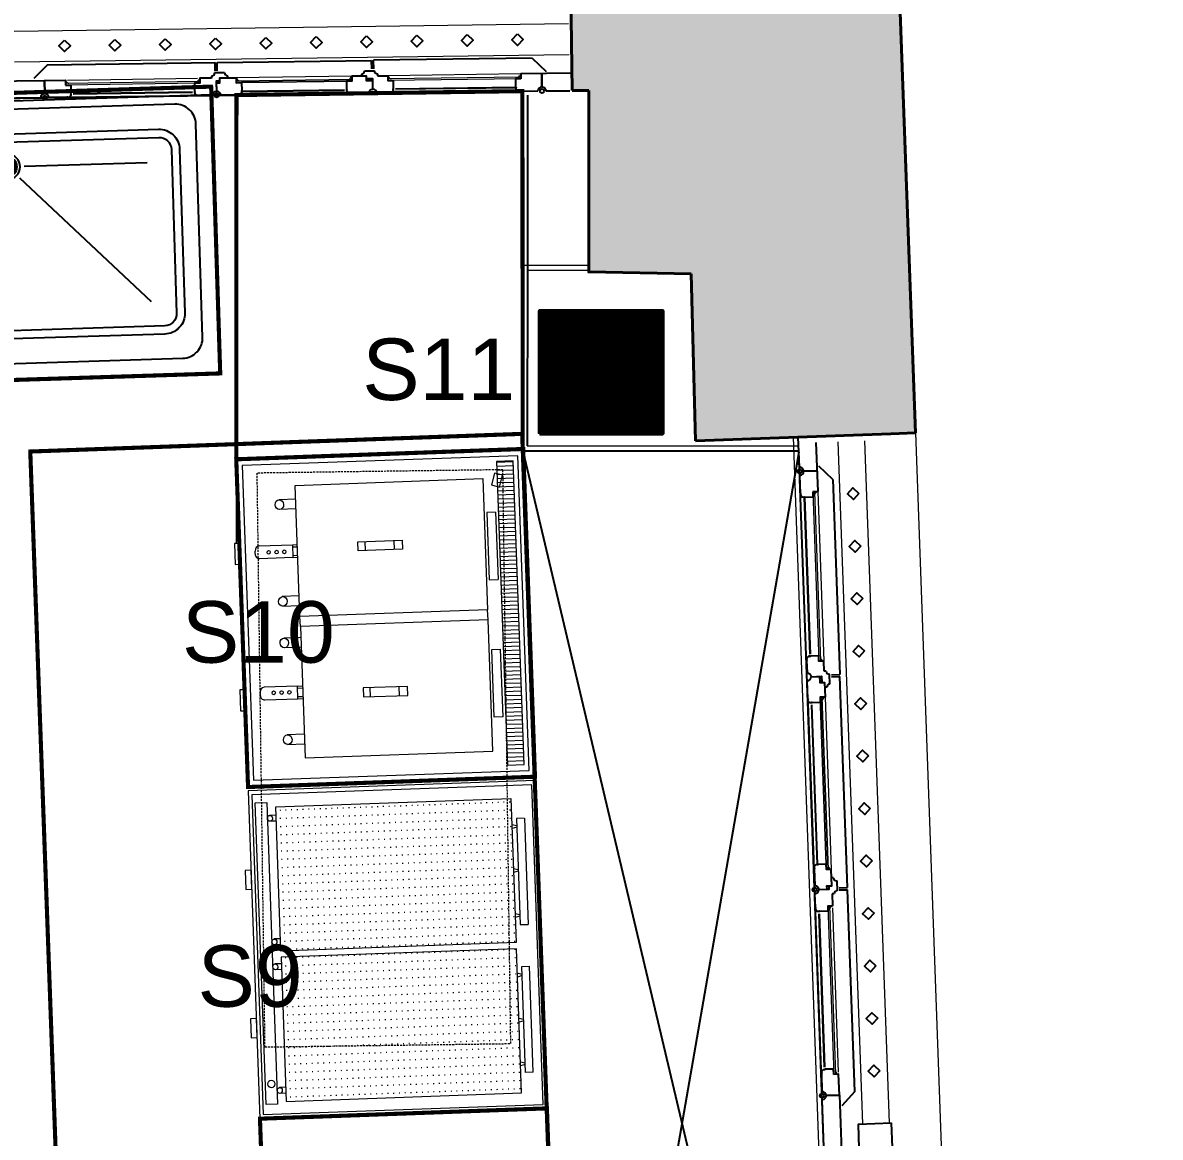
# Model space of a CAD drawing. Header units: millimetres. Extents: x 8884 to 18446, y 10737 to 16556.
# Drawn here: x 11335.2 to 11612.5, y 15874.5 to 16146.4 of the extents above; entities that cross this region are included whole.
import ezdxf

# ---------------------------------------------------------------- set-up
doc = ezdxf.new("R2010")
doc.units = ezdxf.units.MM
doc.linetypes.add('DASHED', pattern=[0.75, 0.5, -0.25])
doc.linetypes.add('DUZ', pattern=[0])
for name, color, linetype, lineweight in [('GYPSUM BOARD (3RDF)', 97, 'Continuous', 20), ('kolon', 212, 'Continuous', 50), ('MARBLE FLOORING (3RDF)', 50, 'Continuous', 9), ('ozgun_duvar', 251, 'DUZ', 9), ('Sel_Davlumbaz', 5, 'DASHED', 9), ('Sel_Tezgah', 7, 'Continuous', 9), ('Tezgah', 7, 'Continuous', 9), ('TRS-DVR-OZGN', 192, 'Continuous', 40), ('TRS-GRN-0.00', 221, 'Continuous', 0), ('TRS-GRN-0.05', 191, 'Continuous', 5), ('TRS-GRN-0.09', 197, 'Continuous', 9), ('TRS-GRN-0.18', 152, 'Continuous', 18), ('TRS-GRN-0.25', 54, 'Continuous', 25), ('TRS_TRM_TASIYICI', 226, 'DUZ', 9), ('Yazı', 5, 'Continuous', 15)]:
    doc.layers.add(name, color=color, linetype=linetype, lineweight=lineweight)
doc.layers.add('MEKANİK_Mimari', color=253, linetype='Continuous')
doc.styles.get("Standard").update_dxf_attribs({"font": 'arial.ttf'})

# ---------------------------------------------------------------- blocks, each defined once
blk = doc.blocks.new('ortadirek')
at = {"layer": 'TRS-GRN-0.25'}
blk.add_lwpolyline([(-2.76, -1.69), (3.24, -1.69), (3.24, -9.69), (-2.76, -9.69)], close=True, dxfattribs=at)
blk = doc.blocks.new('Fritöz80-70')
at = {"layer": 'Tezgah'}
h = blk.add_hatch(dxfattribs=at)
h.set_pattern_fill('ANSI31', color=256, scale=10, angle=45, style=0)
h.set_pattern_definition([(90, (-816.6547, 92.1811), (-1, 2e-16), [])])
h.paths.add_polyline_path([(77.17, 6.58), (3.05, 6.58), (3.05, 2.54), (77.17, 2.54)])
at = {"layer": 'Tezgah', "lineweight": 9}
for p, q in [((0, 70), (0, 0)), ((1.6, 68.6), (1.6, 1.4)), ((78.4, 68.6), (1.6, 68.6)), ((78.4, 1.4), (78.4, 68.6)), ((20.94, 41.09), (20.94, 30.29)), ((23.14, 41.09), (20.94, 41.09)), ((20.94, 39.41), (23.14, 39.41)), ((23.14, 30.29), (23.14, 41.09)), ((56.62, 41.09), (58.82, 41.09)), ((56.62, 30.29), (56.62, 41.09)), ((58.82, 39.41), (56.62, 39.41)), ((58.82, 41.09), (58.82, 30.29)), ((20.94, 32.33), (23.14, 32.33)), ((58.82, 32.33), (56.62, 32.33)), ((20.94, 30.29), (23.14, 30.29)), ((58.82, 30.29), (56.62, 30.29)), ((14.9, 9.42), (31.37, 9.42)), ((14.9, 7.26), (14.9, 9.42)), ((31.37, 9.42), (31.37, 7.26)), ((1.6, 1.4), (78.4, 1.4))]:
    blk.add_line(p, q, dxfattribs=at)
at = {"layer": 'Tezgah'}
for p, q in [((18.64, 71.19), (18.64, 70)), ((23.73, 71.19), (18.64, 71.19)), ((18.64, 70), (23.73, 70)), ((23.73, 70), (23.73, 71.19)), ((54.4, 71.19), (54.4, 70)), ((59.48, 71.19), (54.4, 71.19)), ((54.4, 70), (59.48, 70)), ((59.48, 70), (59.48, 71.19)), ((21.09, 65.17), (21.09, 57.07)), ((22.99, 66.22), (22.29, 66.22)), ((24.19, 57.07), (24.19, 65.17)), ((55.57, 57.07), (55.57, 65.17)), ((56.77, 66.22), (57.47, 66.22)), ((58.67, 65.17), (58.67, 57.07)), ((9.98, 55.85), (9.98, 60.01)), ((12.38, 55.85), (12.38, 60.01)), ((33.62, 55.85), (33.62, 60.01)), ((36.02, 55.85), (36.02, 60.01)), ((43.74, 55.85), (43.74, 60.01)), ((46.14, 55.85), (46.14, 60.01)), ((67.38, 55.85), (67.38, 60.01)), ((69.78, 55.85), (69.78, 60.01)), ((6.64, 55.85), (6.64, 10.07)), ((38.64, 55.85), (6.64, 55.85)), ((21.09, 57.07), (21.09, 55.85)), ((21.09, 57.07), (24.19, 57.07)), ((21.61, 57.07), (21.61, 55.85)), ((23.68, 57.07), (23.68, 55.85)), ((24.19, 57.07), (24.19, 55.85)), ((38.64, 55.85), (41.12, 55.85)), ((38.64, 10.07), (38.64, 55.85)), ((41.12, 55.85), (73.12, 55.85)), ((41.12, 10.07), (41.12, 55.85)), ((55.57, 57.07), (55.57, 55.85)), ((58.67, 57.07), (55.57, 57.07)), ((56.08, 57.07), (56.08, 55.85)), ((58.15, 57.07), (58.15, 55.85)), ((58.67, 57.07), (58.67, 55.85)), ((73.12, 55.85), (73.12, 10.07)), ((6.64, 10.07), (38.64, 10.07)), ((38.64, 10.07), (41.12, 10.07)), ((73.12, 10.07), (41.12, 10.07)), ((64.86, 9.42), (48.39, 9.42)), ((48.39, 9.42), (48.39, 7.26)), ((64.86, 7.26), (64.86, 9.42)), ((3.05, 6.58), (3.05, 2.54)), ((77.17, 6.58), (3.05, 6.58)), ((14.9, 7.26), (31.37, 7.26)), ((64.86, 7.26), (48.39, 7.26)), ((77.17, 2.54), (77.17, 6.58)), ((3.05, 2.54), (77.17, 2.54))]:
    blk.add_line(p, q, dxfattribs=at)
at = {"layer": 'Tezgah', "lineweight": 9, "const_width": 1}
blk.add_lwpolyline([(0, 0), (80, 0), (80, 70), (0, 70)], close=True, dxfattribs=at)
at = {"layer": 'Tezgah'}
for centre, major_axis, start_param, end_param in [((22.29, 65.17), (1.2, 0), 1.570796, 3.141593), ((22.99, 65.17), (-1.2, 0), 3.141593, 4.712389), ((56.77, 65.17), (1.2, 0), 1.570796, 3.141593), ((57.47, 65.17), (-1.2, 0), 3.141593, 4.712389), ((11.18, 59.9), (-1.19, 0), 3.141593, 9.424778), ((22.73, 59.1), (-0.463, 0), 3.141593, 9.424778), ((34.82, 59.9), (-1.19, 0), 3.141593, 9.424778), ((44.94, 59.9), (-1.19, 0), 3.141593, 9.424778), ((57.03, 59.1), (-0.463, 0), 3.141593, 9.424778), ((68.58, 59.9), (-1.19, 0), 3.141593, 9.424778)]:
    blk.add_ellipse(centre, major_axis=major_axis, ratio=0.875, start_param=start_param, end_param=end_param, dxfattribs=at)
for centre in [(22.73, 62.92), (22.73, 60.99), (57.03, 62.92), (57.03, 60.99)]:
    blk.add_ellipse(centre, major_axis=(0.463, 0), ratio=0.875, dxfattribs=at)
blk = doc.blocks.new('LavsonGrill')
at = {"layer": 'Tezgah', "linetype": 'Continuous'}
h = blk.add_hatch(dxfattribs=at)
h.set_pattern_fill('ACAD_ISO07W100', color=256, scale=0.5, angle=90, style=0)
h.set_pattern_definition([(90, (-3307.0673, -1140.5665), (-2.5, 2e-16), [0.25, -1.5])])
h.paths.add_polyline_path([(48.98, 90.63), (4.98, 90.63), (4.98, 8.63), (48.98, 8.63)])
h.paths.add_polyline_path([(50.84, 8.63), (94.84, 8.63), (94.84, 90.63), (50.84, 90.63)])
at = {"layer": 'Tezgah'}
for p, q in [((7.49, 90.63), (7.49, 92.85)), ((9.29, 90.63), (9.29, 92.85)), ((45.21, 90.63), (45.21, 92.85)), ((47.01, 90.63), (47.01, 92.85)), ((52.81, 90.63), (52.81, 92.85)), ((54.61, 90.63), (54.61, 92.85)), ((90.53, 90.63), (90.53, 92.85)), ((92.33, 90.63), (92.33, 92.85)), ((11.18, 6.99), (43.53, 6.99)), ((11.18, 4.29), (11.18, 6.99)), ((13.58, 6.99), (13.21, 8.63)), ((13.98, 6.99), (14.35, 8.63)), ((26.96, 6.99), (26.59, 8.63)), ((27.35, 6.99), (27.72, 8.63)), ((40.73, 6.99), (40.36, 8.63)), ((41.12, 6.99), (41.49, 8.63)), ((43.53, 6.99), (43.53, 4.19)), ((88.64, 6.99), (56.29, 6.99)), ((56.29, 6.99), (56.29, 4.19)), ((58.88, 6.99), (58.51, 8.63)), ((59.27, 6.99), (59.64, 8.63)), ((72.65, 6.99), (72.28, 8.63)), ((73.04, 6.99), (73.41, 8.63)), ((86.02, 6.99), (85.65, 8.63)), ((86.42, 6.99), (86.79, 8.63)), ((88.64, 4.29), (88.64, 6.99)), ((11.18, 4.29), (43.53, 4.29)), ((88.64, 4.19), (56.29, 4.19))]:
    blk.add_line(p, q, dxfattribs=at)
for points in [[(24.76, 100), (30.58, 100), (30.58, 102.08), (24.76, 102.08)], [(70.02, 100), (75.83, 100), (75.83, 102.08), (70.02, 102.08)], [(0, 0), (100, 0), (100, 100), (0, 100)], [(1.2, 1.2), (98.8, 1.2), (98.8, 98.8), (1.2, 98.8)], [(4.98, 8.63), (48.98, 8.63), (48.98, 90.63), (4.98, 90.63)], [(94.84, 8.63), (50.84, 8.63), (50.84, 90.63), (94.84, 90.63)]]:
    blk.add_lwpolyline(points, close=True, dxfattribs=at)
at = {"layer": 'Tezgah', "linetype": 'Continuous'}
blk.add_lwpolyline([(4.26, 97.69), (96.32, 97.69), (96.32, 93.67), (4.26, 93.67)], close=True, dxfattribs=at)
at = {"layer": 'Tezgah'}
for centre, radius in [((8.39, 92.76), 0.889), ((10.45, 95.59), 1.19), ((46.11, 92.76), 0.889), ((53.71, 92.76), 0.889), ((91.43, 92.76), 0.889)]:
    blk.add_circle(centre, radius, dxfattribs=at)
blk = doc.blocks.new('SDFSDFSDF')
h = blk.add_hatch()
h.set_pattern_fill('NET3', scale=0.3, style=0)
h.paths.add_polyline_path([(1571.32, 2188.7, 1), (1575.32, 2188.7, 1)])
h.paths.add_polyline_path([(1573.87, 2188.7, -1), (1572.76, 2188.7, -1)], flags=16)
h.paths.add_polyline_path([(1573.62, 2188.7, 1), (1573.01, 2188.7, 1)], flags=0)
at = {"color": 7}
for points in [[(1536.32, 2146.7), (1576.32, 2146.7, 0.414214), (1581.32, 2151.7), (1581.32, 2191.7, 0.414214), (1576.32, 2196.7), (1536.32, 2196.7, 0.414214), (1531.32, 2191.7), (1531.32, 2151.7, 0.414214)], [(1536.32, 2148.7), (1576.32, 2148.7, 0.414214), (1579.32, 2151.7), (1579.32, 2191.7, 0.414214), (1576.32, 2194.7), (1536.32, 2194.7, 0.414214), (1533.32, 2191.7), (1533.32, 2151.7, 0.414214)]]:
    blk.add_lwpolyline(points, format="xyb", close=True, dxfattribs=at)
for points in [[(1569.32, 2188.7), (1539.32, 2188.7)], [(1539.32, 2154.7), (1570.49, 2185.87)], [(1573.32, 2184.7), (1573.32, 2154.7)]]:
    blk.add_lwpolyline(points, dxfattribs=at)
for radius in [3, 2.28, 2, 0.553, 0.304]:
    blk.add_circle((1573.32, 2188.7), radius, dxfattribs=at)
blk = doc.blocks.new('fe')
at = {"color": 7}
blk.add_lwpolyline([(2980.28, 3741.71), (2980.28, 3739.71), (2860.28, 3739.71), (2860.28, 3741.71)], dxfattribs=at)
blk.add_lwpolyline([(2869.28, 3675.71), (2971.28, 3675.71, 0.414214), (2976.28, 3680.71), (2976.28, 3732.71, 0.414214), (2971.28, 3737.71), (2869.28, 3737.71, 0.414214), (2864.28, 3732.71), (2864.28, 3680.71, 0.414214)], format="xyb", close=True, dxfattribs=at)
at = {"layer": 'Sel_Tezgah', "const_width": 1}
blk.add_lwpolyline([(2860.28, 3671.71), (2980.28, 3671.71), (2980.28, 3741.71), (2860.28, 3741.71)], close=True, dxfattribs=at)
at = {"color": 7, "xscale": -1}
blk.add_blockref('SDFSDFSDF', (4503.44, 1535.02), dxfattribs=at)

msp = doc.modelspace()

# ---------------------------------------------------------------- hatches: boundary and pattern name
at = {"layer": 'ozgun_duvar'}
h = msp.add_hatch(dxfattribs=at)
h.set_pattern_fill('DOTS', color=256, scale=0.4, style=0)
h.set_pattern_definition([(0, (19999.1183, 8091.67544), (0.3175, 0.635), [0, -0.635])])
h.paths.add_polyline_path([(9815.38, 16090.03), (9815.38, 16108.14), (9818.02, 16108.17), (9817.79, 16131.73), (9812.79, 16131.66), (9812.72, 16136.66), (9796.73, 16136.44), (9796.75, 16134.44), (9748.76, 16133.79), (9748.73, 16135.79), (9732.73, 16135.57), (9733.35, 16110.58), (9723.98, 16110.47), (9724.85, 16031.98), (9729.85, 16032.03), (9729.93, 16027.03), (9795.41, 16027.88), (9795.08, 16053.48), (9795.1, 16053.48), (9795.11, 16072.85), (9815.38, 16072.83)])
h.paths.add_polyline_path([(10108.61, 16074.02), (10107.72, 16138.68), (10103.22, 16138.62), (10103.2, 16140.62), (10087.2, 16140.4), (10087.23, 16138.4), (10043.73, 16137.81), (10043.7, 16139.81), (10027.7, 16139.59), (10027.78, 16134.09), (10022.78, 16134.02), (10023.61, 16072.86)])
h.paths.add_polyline_path([(10470.07, 16115.95), (10470.04, 16115.95), (10469.8, 16137.61), (10469.77, 16137.61), (10469.69, 16143.61), (10383.7, 16142.44), (10384.06, 16115.78), (10382.5, 16078.75), (10470.56, 16079.95)])
h.paths.add_polyline_path([(10831.52, 16084.87), (10830.66, 16148.53), (10746.16, 16147.38), (10746.54, 16119.72), (10747.28, 16083.72)])
h.paths.add_polyline_path([(11192.51, 16088.59), (11191.62, 16153.45), (11107.63, 16152.3), (11108.52, 16087.45)])
h.paths.add_polyline_path([(11499.17, 16044.4), (11552.84, 16046.4), (11548.78, 16158.32), (11468.79, 16157.23), (11469.2, 16129.92), (11473.14, 16129.88), (11473.18, 16085.64), (11498.17, 16085.18)])
h.paths.add_polyline_path([(11578.65, 15341.95), (11509.81, 15339.48), (11510.15, 15329.48), (11481.67, 15298.84), (11506.48, 15272.86), (11526.6, 15295), (11594.59, 15293.84), (11594.45, 15285.55), (11611.45, 15285.26), (11612.5, 15332.93), (11578.47, 15333.5)])
h.paths.add_polyline_path([(11500.16, 15619.23), (11568.11, 15621.68), (11565.02, 15707.62), (11536.47, 15706.74), (11536.66, 15698.44), (11505.12, 15697.24), (11505.66, 15681.25), (11483.68, 15681.25), (11485.52, 15630.28), (11499.68, 15630.52)])
at = {"layer": 'TRS_TRM_TASIYICI'}
h = msp.add_hatch(dxfattribs=at)
h.set_pattern_fill('ANSI31', color=256, angle=0.6098)
h.set_pattern_definition([(45.60976326, (-107582.12601, -11156.49029), (-0.08932398658, 0.08744269793), [])])
h.paths.add_polyline_path([(11461.18, 16046.19), (11491.18, 16046.19), (11491.18, 16076.19), (11461.18, 16076.19)])
h = msp.add_hatch(dxfattribs=at)
h.set_pattern_fill('ANSI31', color=256, angle=0.6098)
h.set_pattern_definition([(45.60976326, (-107582.08845, -11156.5024), (-0.08932398658, 0.08744269793), [])])
h.paths.add_polyline_path([(11461.22, 16046.18), (11491.22, 16046.18), (11491.22, 16076.18), (11461.22, 16076.18)])

# ---------------------------------------------------------------- linework, layer by layer
at = {"layer": 'GYPSUM BOARD (3RDF)'}
for points in [[(11473.18, 16087.23), (11456.96, 16087.23), (11456.93, 16041.93), (11524.38, 16041.93)], [(11473.18, 16085.98), (11458.21, 16085.98), (11458.18, 16043.18), (11524.34, 16043.18)]]:
    msp.add_lwpolyline(points, dxfattribs=at)
at = {"layer": 'kolon', "elevation": -33.18}
msp.add_lwpolyline([(11461.18, 16046.19), (11491.18, 16046.19), (11491.18, 16076.19), (11461.18, 16076.19)], close=True, dxfattribs=at)
at = {"layer": 'kolon'}
msp.add_lwpolyline([(11461.22, 16046.18), (11491.22, 16046.18), (11491.22, 16076.18), (11461.22, 16076.18)], close=True, dxfattribs=at)
at = {"layer": 'MARBLE FLOORING (3RDF)'}
msp.add_line((11522.97, 16045.3, -33.18), (11534.94, 15712.32, -33.18), dxfattribs=at)
at = {"layer": 'MEKANİK_Mimari'}
for p, q in [((11196, 16126.15), (11456.99, 16129.75)), ((11456.99, 16129.75), (11456.96, 16087.23)), ((11458.24, 16128.79), (11458.21, 16085.98)), ((11458.21, 16085.98), (11458.18, 16043.18)), ((11456.94, 16059.75), (11456.99, 16059.75)), ((11536.42, 15706.7), (11457.2, 16041.93, -33.18)), ((11524.39, 16041.67, -33.18), (11466.12, 15707.24))]:
    msp.add_line(p, q, dxfattribs=at)
at = {"layer": 'MEKANİK_Mimari', "elevation": -33.18}
msp.add_lwpolyline([(11469.09, 15711.36), (11466.09, 15707.25), (11536.42, 15706.7), (11524.38, 16041.93), (11457.2, 16041.93)], close=True, dxfattribs=at)
at = {"layer": 'Sel_Davlumbaz', "const_width": 1, "elevation": -33.18}
msp.add_lwpolyline([(11337.01, 16041.83), (11349.16, 15707.05), (11469.09, 15711.36), (11456.94, 16046.14)], close=True, dxfattribs=at)
at = {"layer": 'Sel_Tezgah'}
msp.add_line((11387.28, 16128.79, -33.18), (11387.21, 16019.41, -33.18), dxfattribs=at)
at = {"layer": 'Sel_Tezgah', "const_width": 1, "elevation": -33.18}
msp.add_lwpolyline([(11387.23, 16039.94), (11457.07, 16042.45), (11456.99, 16129.75), (11387.28, 16128.79), (11387.23, 16039.94)], dxfattribs=at)
at = {"layer": 'Tezgah', "linetype": 'DASHED', "elevation": -33.18}
msp.add_lwpolyline([(11454.16, 15897.4), (11452.25, 16037.39), (11392.25, 16036.57), (11394.16, 15896.58)], close=True, dxfattribs=at)
at = {"layer": 'Tezgah', "elevation": -33.18}
msp.add_lwpolyline([(11451.38, 16033.15), (11452.16, 16036.05), (11450.23, 16036.57), (11449.45, 16033.67)], close=True, dxfattribs=at)
at = {"layer": 'Tezgah', "const_width": 1, "elevation": -33.18}
msp.add_lwpolyline([(11393.01, 15879.07), (11394.78, 15829.76), (11464.74, 15832.28), (11462.97, 15881.59)], close=True, dxfattribs=at)
at = {"layer": 'TRS-DVR-OZGN'}
for p, q in [((11469.16, 16129.87), (11468.79, 16157.23)), ((11548.78, 16158.32), (11552.84, 16046.4)), ((11498.17, 16085.18), (11499.17, 16044.4)), ((11546.84, 16046.18), (11499.17, 16044.4)), ((11552.84, 16046.4), (11546.84, 16046.18))]:
    msp.add_line(p, q, dxfattribs=at)
for points in [[(11473.18, 16129.93), (11469.16, 16129.87)], [(11498.17, 16085.18), (11473.18, 16085.64), (11473.18, 16129.93)]]:
    msp.add_lwpolyline(points, dxfattribs=at)
at = {"layer": 'TRS-GRN-0.00'}
for p, q in [((11346.09, 16132.43, -33.18), (11377.82, 16132.88, -33.18)), ((11415.38, 16133.39), (11387.22, 16133.01, -33.18)), ((11456.61, 16133.95), (11424.18, 16133.51)), ((11347.43, 16129.25, -33.18), (11376.56, 16129.67, -33.18)), ((11347.44, 16129.03, -33.18), (11376.57, 16129.44, -33.18)), ((11388.56, 16129.83, -33.18), (11413.62, 16130.17)), ((11388.57, 16129.61, -33.18), (11413.63, 16129.94)), ((11425.54, 16129.33), (11455.37, 16129.73)), ((11455.36, 16130.73), (11426.02, 16130.34)), ((11455.36, 16130.51), (11426.02, 16130.11)), ((11377.08, 16128.67, -33.18), (11346.95, 16128.24, -33.18)), ((11414.14, 16129.17), (11387.58, 16128.82, -33.18)), ((11526.23, 15991.86, -5.44), (11524.83, 16030.6, -33.18)), ((11525.61, 16030.63, -33.18), (11526.99, 15992.39, -5.44)), ((11525.83, 16030.65, -33.18), (11527.22, 15992.4, -5.44)), ((11528.98, 16032.05, -33.18), (11530.48, 15990.72, -5.44)), ((11526.64, 15980.47, -5.44), (11528.1, 15940.05, -30.49)), ((11528.84, 15941.08, -30.49), (11527.44, 15980, -5.44)), ((11529.06, 15941.09, -30.49), (11527.66, 15980.01, -5.44)), ((11530.79, 15981.92, -5.44), (11532.31, 15939.9, -30.49)), ((11534.07, 15890.43, -33.18), (11532.65, 15930.51, -30.49)), ((11528.48, 15929.56, -30.49), (11529.84, 15891.08, -33.18)), ((11530.6, 15891.61, -33.18), (11529.27, 15929.09, -30.49)), ((11530.82, 15891.62, -33.18), (11529.5, 15929.09, -30.49))]:
    msp.add_line(p, q, dxfattribs=at)
at = {"layer": 'TRS-GRN-0.05'}
for p, q in [((11378.33, 16132.09, -33.18), (11345.6, 16131.63, -33.18)), ((11378.34, 16131.69, -33.18), (11378.33, 16132.09, -33.18)), ((11387.23, 16132.21, -33.18), (11415.39, 16132.59)), ((11415.39, 16132.59), (11387.23, 16132.21, -33.18)), ((11388.54, 16131.83, -33.18), (11415.4, 16132.19)), ((11415.39, 16132.19), (11388.54, 16131.83, -33.18)), ((11456.62, 16133.15), (11424.19, 16132.71)), ((11456.63, 16132.75), (11424.19, 16132.31)), ((11345.61, 16131.23, -33.18), (11345.6, 16131.63, -33.18)), ((11378.34, 16131.69, -33.18), (11345.61, 16131.23, -33.18)), ((11527.78, 16032.01, -33.18), (11529.28, 15990.67, -5.44)), ((11528.18, 16032.03, -33.18), (11529.68, 15990.69, -5.44)), ((11531.06, 15941.16, -30.49), (11529.6, 15981.88, -5.44)), ((11531.06, 15941.16, -30.49), (11529.6, 15981.88, -5.44)), ((11529.6, 15981.88, -5.44), (11531.06, 15941.16, -30.49)), ((11531.51, 15939.87, -30.49), (11530, 15981.89, -5.44)), ((11531.51, 15939.87, -30.49), (11530, 15981.89, -5.44)), ((11530, 15981.89, -5.44), (11531.51, 15939.87, -30.49)), ((11531.43, 15930.96, -30.49), (11531.83, 15930.98, -30.49)), ((11531.43, 15930.96, -30.49), (11532.89, 15889.89, -33.18)), ((11531.83, 15930.98, -30.49), (11533.29, 15889.91, -33.18)), ((11532.89, 15889.89, -33.18), (11533.29, 15889.91, -33.18))]:
    msp.add_line(p, q, dxfattribs=at)
for centre, start, end in [((11346.78, 16132.84, -33.18), 199.0671, 252.4943), ((11377.12, 16133.27, -33.18), 289.0671, 342.4943), ((11388.41, 16133.42, -33.18), 199.0671, 252.4943), ((11414.18, 16133.77), 289.0671, 342.4943), ((11425.37, 16133.92), 199.0671, 252.4943), ((11455.41, 16134.33), 289.0671, 342.4943), ((11529.42, 16030.87, -33.18), 110.3461, 163.7732), ((11530.83, 15991.92, -5.44), 200.3461, 253.7732), ((11531.23, 15980.74, -5.44), 110.3461, 163.7732), ((11532.66, 15941.11, -30.49), 200.3461, 253.7732), ((11533.07, 15929.83, -30.49), 110.3461, 163.7732), ((11534.44, 15891.14, -33.18), 200.3461, 253.7732)]:
    msp.add_arc(centre, 1.26, start, end, dxfattribs=at)
at = {"layer": 'TRS-GRN-0.09'}
for p, q in [((11333.05, 16144.37, -33.18), (11468.27, 16146.22, -33.18)), ((11333.15, 16136.87, -33.18), (11468.37, 16138.72, -33.18)), ((11533.92, 16044.21, -33.18), (11539.91, 15877.81, -33.18)), ((11540.42, 16044.44, -33.18), (11546.4, 15878.05, -33.18))]:
    msp.add_line(p, q, dxfattribs=at)
at = {"layer": 'TRS-GRN-0.18', "elevation": -33.18}
msp.add_lwpolyline([(11552.86, 16046.4), (11565.04, 15707.62)], dxfattribs=at)
at = {"layer": 'TRS-GRN-0.25'}
for p, q in [((11459.39, 16137.79), (11420.73, 16137.27)), ((11459.39, 16137.79), (11462.81, 16134.53)), ((11341.21, 16136.17, -33.18), (11337.88, 16132.82, -33.18)), ((11341.21, 16136.17, -33.18), (11382.07, 16136.74, -33.18)), ((11382.1, 16134.69, -33.18), (11382.07, 16136.74, -33.18)), ((11382.57, 16136.75, -33.18), (11420.23, 16137.24)), ((11382.6, 16134.7, -33.18), (11382.57, 16136.75, -33.18)), ((11420.25, 16135.21), (11420.23, 16137.26)), ((11420.75, 16135.22), (11420.73, 16137.27)), ((11381.21, 16133.43, -33.18), (11381.22, 16132.93, -33.18)), ((11385.11, 16133.48, -33.18), (11385.12, 16132.98, -33.18)), ((11417.77, 16133.92), (11417.78, 16133.42)), ((11421.67, 16133.98), (11421.68, 16133.48)), ((11456.63, 16132.75), (11455.33, 16132.73)), ((11345.61, 16131.23, -33.18), (11346.91, 16131.24, -33.18)), ((11532.68, 16035.02, -33.18), (11529.26, 16038.28, -33.18)), ((11532.68, 16035.02, -33.18), (11534.4, 15987.45, -5.44)), ((11527.78, 16032.01, -33.18), (11527.83, 16030.71, -33.18)), ((11531.07, 15988.24, -5.44), (11530.57, 15988.22, -5.44)), ((11532.35, 15987.38, -5.44), (11534.4, 15987.45, -5.44)), ((11532.37, 15986.88, -5.44), (11534.42, 15986.95, -5.44)), ((11536.27, 15935.44, -30.49), (11534.4, 15986.95, -5.44)), ((11531.21, 15984.34, -5.44), (11530.71, 15984.32, -5.44)), ((11532.88, 15937.82, -30.49), (11532.38, 15937.8, -30.49)), ((11534.22, 15935.37, -30.49), (11536.27, 15935.44, -30.49)), ((11533.02, 15933.92, -30.49), (11532.53, 15933.91, -30.49)), ((11534.24, 15934.87, -30.49), (11536.29, 15934.94, -30.49)), ((11538.04, 15885.74, -33.18), (11536.29, 15934.94, -30.49)), ((11532.89, 15889.89, -33.18), (11532.84, 15891.19, -33.18)), ((11538.04, 15885.74, -33.18), (11534.86, 15882.25, -33.18))]:
    msp.add_line(p, q, dxfattribs=at)
at = {"layer": 'TRS-GRN-0.25', "elevation": -33.18}
for points in [[(11418.97, 16143.21), (11420.41, 16141.81), (11419.01, 16140.38), (11417.58, 16141.78)], [(11431.24, 16143.38), (11432.68, 16141.98), (11431.28, 16140.55), (11429.85, 16141.94)], [(11443.51, 16143.54), (11444.95, 16142.15), (11443.55, 16140.71), (11442.12, 16142.11)], [(11455.78, 16143.71), (11457.22, 16142.32), (11455.82, 16140.88), (11454.39, 16142.28)], [(11345.35, 16142.21), (11346.78, 16140.81), (11345.39, 16139.38), (11343.96, 16140.77)], [(11357.62, 16142.37), (11359.05, 16140.98), (11357.66, 16139.54), (11356.23, 16140.94)], [(11369.89, 16142.54), (11371.33, 16141.14), (11369.93, 16139.71), (11368.5, 16141.11)], [(11382.16, 16142.71), (11383.6, 16141.31), (11382.2, 16139.88), (11380.77, 16141.27)], [(11394.43, 16142.87), (11395.87, 16141.48), (11394.47, 16140.05), (11393.04, 16141.44)], [(11406.7, 16143.04), (11408.14, 16141.65), (11406.74, 16140.21), (11405.31, 16141.61)], [(11539.05, 16031.57), (11537.68, 16030.11), (11536.22, 16031.47), (11537.58, 16032.94)], [(11539.51, 16018.77), (11538.14, 16017.31), (11536.68, 16018.67), (11538.04, 16020.14)], [(11539.97, 16005.98), (11538.6, 16004.51), (11537.14, 16005.87), (11538.5, 16007.34)], [(11540.43, 15993.18), (11539.06, 15991.71), (11537.6, 15993.07), (11538.96, 15994.54)], [(11540.89, 15980.38), (11539.52, 15978.91), (11538.06, 15980.27), (11539.42, 15981.74)], [(11541.35, 15967.58), (11539.98, 15966.11), (11538.52, 15967.48), (11539.88, 15968.94)], [(11541.81, 15954.78), (11540.44, 15953.31), (11538.98, 15954.68), (11540.34, 15956.14)], [(11542.27, 15941.98), (11540.9, 15940.51), (11539.44, 15941.88), (11540.8, 15943.34)], [(11542.73, 15929.18), (11541.37, 15927.71), (11539.9, 15929.08), (11541.26, 15930.54)], [(11543.19, 15916.38), (11541.83, 15914.92), (11540.36, 15916.28), (11541.72, 15917.74)], [(11543.65, 15903.58), (11542.29, 15902.12), (11540.82, 15903.48), (11542.18, 15904.94)], [(11544.11, 15890.78), (11542.75, 15889.32), (11541.28, 15890.68), (11542.64, 15892.14)]]:
    msp.add_lwpolyline(points, close=True, dxfattribs=at)
at = {"layer": 'TRS-GRN-0.25'}
for points, elevation in [([(11319.99, 16132.08), (11340.49, 16132.36), (11340.54, 16129.11, 0.414213), (11339.55, 16128.1)], -33.18), ([(11340.49, 16132.36), (11340.54, 16129.11, 0.414213), (11339.55, 16128.1)], -33.18), ([(11381.22, 16132.93), (11378.32, 16132.89), (11378.34, 16131.69), (11377.04, 16131.67), (11377.06, 16129.67, -0.873843), (11377.09, 16129.48, 0.095094), (11377.07, 16129.45, 0.396063), (11377.85, 16128.68, 0.095094), (11377.88, 16128.71, -0.873843), (11378.08, 16128.69), (11381.48, 16128.73, -0.400158), (11382.46, 16129.7), (11382.43, 16132.25), (11383.23, 16132.26), (11383.22, 16132.96)], -33.18), ([(11346.91, 16131.24), (11346.93, 16129.24, 0.873843), (11346.91, 16129.05, -0.095094), (11346.94, 16129.02, -0.396063), (11346.17, 16128.23, -0.095094), (11346.14, 16128.26, 0.873843), (11345.95, 16128.23), (11341.55, 16128.17)], -33.18), ([(11528.8, 16037.15), (11525.56, 16037.03, 0.414214), (11524.52, 16038), (11524.26, 16045.34)], -33.18), ([(11527.83, 16030.71), (11525.83, 16030.64, 0.873843), (11525.64, 16030.66, -0.095094), (11525.61, 16030.63, -0.396063), (11524.81, 16031.38, -0.095094), (11524.83, 16031.41, 0.873843), (11524.8, 16031.6), (11524.64, 16036)], -33.18), ([(11530.57, 15988.22), (11530.48, 15990.72), (11529.28, 15990.67), (11529.23, 15991.97), (11527.23, 15991.9, -0.873843), (11527.04, 15991.87, 0.095094), (11527.01, 15991.89, 0.396063), (11526.26, 15991.09, 0.095094), (11526.29, 15991.06, -0.873843), (11526.27, 15990.86), (11526.38, 15987.87, -0.400158), (11527.37, 15986.9), (11529.91, 15986.99), (11529.97, 15985.49), (11530.67, 15985.52)], -5.44), ([(11532.53, 15933.91), (11532.63, 15931.01), (11531.43, 15930.96), (11531.48, 15929.67), (11529.48, 15929.59, 0.873843), (11529.28, 15929.61, -0.095094), (11529.25, 15929.59, -0.396063), (11528.45, 15930.33, -0.095094), (11528.48, 15930.36, 0.873843), (11528.44, 15930.56), (11528.32, 15933.95, 0.400158), (11529.24, 15934.99), (11531.78, 15935.08), (11531.75, 15935.88), (11532.45, 15935.9)], -30.49), ([(11532.84, 15891.19), (11530.84, 15891.12, -0.873843), (11530.64, 15891.08, 0.095094), (11530.62, 15891.11, 0.396063), (11529.87, 15890.31, 0.095094), (11529.9, 15890.28, -0.873843), (11529.88, 15890.08), (11530.03, 15885.69)], -33.18), ([(11534.27, 15884.84), (11535, 15864.35), (11531.76, 15864.23, 0.414214), (11530.73, 15865.2), (11530.06, 15883.69)], -33.18), ([(11534.27, 15884.84), (11531.02, 15884.72, -0.414213), (11530.06, 15883.69)], -33.18)]:
    msp.add_lwpolyline(points, format="xyb", dxfattribs=dict(at, elevation=elevation))
for points, elevation in [([(11340.54, 16129.11), (11340.49, 16132.36), (11345.59, 16132.43), (11345.61, 16131.23)], -33.18), ([(11384.35, 16134.22), (11381.95, 16134.19)], -33.18), ([(11339.55, 16128.1), (11321.05, 16127.85)], -33.18), ([(11528.55, 16044.01), (11528.98, 16032.05), (11527.78, 16032.01)], -33.18), ([(11525.56, 16037.03), (11528.8, 16037.15)], -33.18), ([(11531.93, 15985.11), (11531.84, 15987.51)], -5.44), ([(11533.66, 15937.1), (11533.75, 15934.7)], -30.49), ([(11531.02, 15884.72), (11534.27, 15884.84), (11534.08, 15889.93), (11532.89, 15889.89)], -33.18)]:
    msp.add_lwpolyline(points, dxfattribs=dict(at, elevation=elevation))
at = {"layer": 'TRS-GRN-0.25', "elevation": -33.18}
for points in [[(11387.8, 16128.82, -0.095094), (11387.77, 16128.85, 0.873843), (11387.58, 16128.82), (11383.48, 16128.76, 0.400158), (11382.46, 16129.7), (11382.44, 16131.75), (11383.24, 16131.76), (11383.22, 16132.96), (11387.22, 16133.01), (11387.24, 16131.81), (11388.54, 16131.83), (11388.56, 16129.83, 0.873843), (11388.54, 16129.63, -0.095094), (11388.57, 16129.61, -0.396063)], [(11414.91, 16129.19, 0.095094), (11414.94, 16129.21, -0.873843), (11415.14, 16129.19), (11419.54, 16129.25, -0.400158), (11420.52, 16130.22), (11420.5, 16132.26), (11419, 16132.24), (11418.98, 16133.44), (11415.38, 16133.39), (11415.4, 16132.19), (11414.1, 16132.17), (11414.12, 16130.17, -0.873843), (11414.15, 16129.98, 0.095094), (11414.13, 16129.95, 0.396063)], [(11526.62, 15981.25, -0.095094), (11526.64, 15981.28, 0.873843), (11526.61, 15981.47), (11526.45, 15985.87, 0.400158), (11527.37, 15986.9), (11529.41, 15986.97), (11529.47, 15985.48), (11530.67, 15985.52), (11530.79, 15981.92), (11529.6, 15981.88), (11529.64, 15980.58), (11527.64, 15980.51, 0.873843), (11527.45, 15980.53, -0.095094), (11527.42, 15980.5, -0.396063)], [(11528.09, 15940.28, 0.095094), (11528.12, 15940.25, -0.873843), (11528.1, 15940.05), (11528.25, 15935.95, -0.400158), (11529.24, 15934.99), (11531.28, 15935.06), (11531.25, 15935.86), (11532.45, 15935.9), (11532.31, 15939.9), (11531.11, 15939.86), (11531.06, 15941.16), (11529.06, 15941.09, -0.873843), (11528.87, 15941.05, 0.095094), (11528.84, 15941.08, 0.396063)]]:
    msp.add_lwpolyline(points, format="xyb", close=True, dxfattribs=at)
at = {"layer": 'TRS-GRN-0.25'}
for points in [[(11418.51, 16134.68), (11420.91, 16134.72)], [(11469.1, 16134.12), (11456.61, 16133.95), (11456.63, 16132.75)], [(11461.75, 16130.77), (11461.71, 16134.02)]]:
    msp.add_lwpolyline(points, dxfattribs=at)
for points in [[(11421.68, 16133.48), (11424.18, 16133.51), (11424.19, 16132.31), (11425.49, 16132.33), (11425.52, 16130.33, 0.873843), (11425.5, 16130.13, -0.095094), (11425.52, 16130.1, -0.396063), (11424.76, 16129.32, -0.095094), (11424.73, 16129.35, 0.873843), (11424.54, 16129.32), (11421.54, 16129.28, 0.400158), (11420.52, 16130.22), (11420.49, 16132.76), (11418.99, 16132.74), (11418.98, 16133.44)], [(11455.33, 16132.73), (11455.35, 16130.73, -0.873843), (11455.38, 16130.53, 0.095094), (11455.36, 16130.51, 0.396063), (11456.14, 16129.74, 0.095094), (11456.17, 16129.77, -0.873843), (11456.37, 16129.74), (11460.77, 16129.8)], [(11461.71, 16134.02), (11461.75, 16130.77, -0.414213), (11462.77, 16129.79), (11468.55, 16129.86)]]:
    msp.add_lwpolyline(points, format="xyb", dxfattribs=at)
for centre in [(11461.77, 16129.77), (11340.55, 16128.11, -33.18), (11382.48, 16128.7, -33.18), (11524.56, 16037, -33.18), (11528.24, 15934.95, -30.49), (11530.03, 15884.68, -33.18)]:
    msp.add_circle(centre, 0.5, dxfattribs=at)
for centre, radius, start, end in [((11381.2, 16134.18, -33.18), 0.75, 270.7807, 0.7807), ((11385.1, 16134.23, -33.18), 0.75, 180.7807, 270.7807), ((11417.76, 16134.67), 0.75, 270.7807, 0.7807), ((11421.66, 16134.73), 0.75, 180.7807, 270.7807), ((11461.77, 16129.77), 1, 90.8239, 178.0608), ((11340.55, 16128.11, -33.18), 1, 3.5006, 90.7375), ((11524.56, 16037, -33.18), 1, 274.7796, 2.0165), ((11531.82, 15988.26, -5.44), 0.75, 182.0597, 272.0597), ((11531.96, 15984.36, -5.44), 0.75, 92.0597, 182.0597), ((11533.63, 15937.85, -30.49), 0.75, 182.0597, 272.0597), ((11533.77, 15933.95, -30.49), 0.75, 92.0597, 182.0597), ((11530.02, 15884.68, -33.18), 1, 2.1029, 89.3398)]:
    msp.add_arc(centre, radius, start, end, dxfattribs=at)

# ---------------------------------------------------------------- block references
at = {"layer": 'MEKANİK_Mimari', "rotation": 1.816104624998335}
msp.add_blockref('fe', (8520.9, 12296.57, 64.95), dxfattribs=at)
at = {"layer": 'Tezgah', "rotation": 92.05965378047155}
msp.add_blockref('Fritöz80-70', (11460.06, 15962.5, -33.18), dxfattribs=at)
at = {"layer": 'Tezgah', "xscale": 0.8, "yscale": 0.7, "rotation": 92.0596537804748}
msp.add_blockref('LavsonGrill', (11462.97, 15881.59, -33.18), dxfattribs=at)
at = {"layer": 'TRS-GRN-0.25', "rotation": 272.0596537588444}
msp.add_blockref('ortadirek', (11548.69, 15875.36, -33.18), dxfattribs=at)

# ---------------------------------------------------------------- texts
at = {"layer": 'Yazı', "lineweight": 15}
for s, p in [('S11', (11417.95, 16054.39, -81.41)), ('S10', (11373.98, 15990.32, -81.41)), ('S9', (11377.79, 15906.38, -81.41))]:
    msp.add_text(s, height=15, dxfattribs=at).set_placement(p)

doc.saveas('drawing.dxf')
